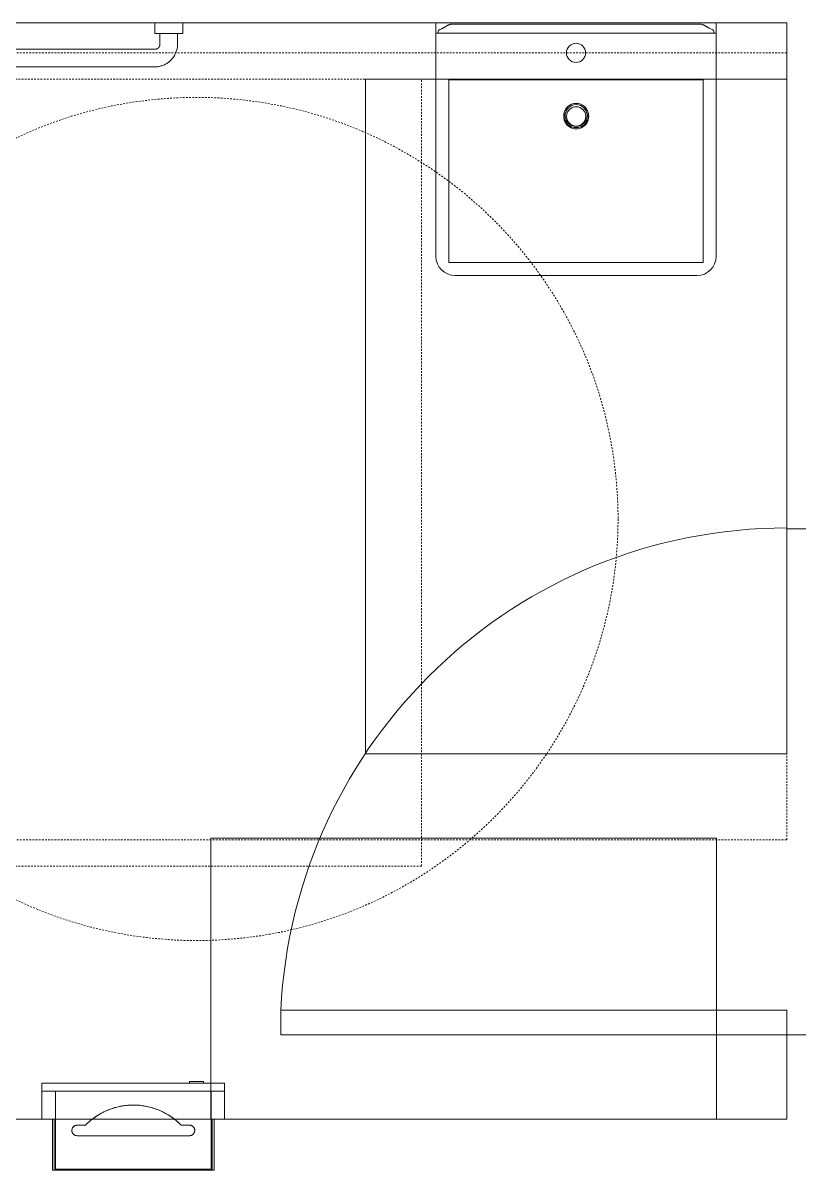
# Model space of a CAD drawing. Header units: inches. Extents: x -430 to 361, y -510 to 778.
# Drawn here: x -338.9 to -283.6, y -111.7 to -30 of the extents above; entities that cross this region are included whole.
import ezdxf

# ---------------------------------------------------------------- set-up
doc = ezdxf.new("R2010")
doc.units = ezdxf.units.IN
doc.header["$MEASUREMENT"] = 0
doc.linetypes.add('Hidden 1_8_', pattern=[0.1875, 0.125, -0.0625])
for name, color, linetype, lineweight in [('A-DETL', 8, 'Continuous', 9), ('A-DETL-HDLN', 8, 'Hidden 1_8_', 9), ('A-DOOR', 8, 'Continuous', 9), ('I-WALL', 8, 'Continuous', 9), ('P-SANR-FIXT', 8, 'Continuous', 9), ('Q-SPCQ', 8, 'Continuous', 9)]:
    doc.layers.add(name, color=color, linetype=linetype, lineweight=lineweight)

# ---------------------------------------------------------------- blocks, each defined once
blk = doc.blocks.new('Single-Flush - New 36_ x 84_-2679677-Test Fit - First Floor Plan')
at = {"layer": 'A-DOOR'}
for p, q in [((16.25, -2.437), (16.25, -38.462)), ((18, -2.437), (16.25, -2.437)), ((18, -2.437), (18, -38.462)), ((18, -38.462), (16.25, -38.462))]:
    blk.add_line(p, q, dxfattribs=at)
blk.add_arc((18, -2.437), 36.067, 180, 267.21884, dxfattribs=at)
blk = doc.blocks.new('Combo-Ppr-Twl-Waste_Bobrick_B-38032 _1_ - B-38032-2458797-Test Fit - First Floor Plan')
at = {"layer": 'Q-SPCQ'}
for p, q in [((-337.511, -105.482), (-324.511, -105.482)), ((-335.011, -105.482), (-337.511, -105.482)), ((-337.511, -105.482), (-337.511, -106.044)), ((-337.511, -106.044), (-337.511, -105.482)), ((-337.511, -106.044), (-324.511, -106.044)), ((-336.542, -106.044), (-337.511, -106.044)), ((-337.511, -106.044), (-337.511, -108.044)), ((-337.511, -108.044), (-337.511, -106.044)), ((-337.511, -106.044), (-336.542, -106.044)), ((-324.511, -106.044), (-337.511, -106.044)), ((-335.011, -106.044), (-336.542, -106.044)), ((-336.542, -106.044), (-335.011, -106.044)), ((-325.48, -106.044), (-336.542, -106.044)), ((-336.542, -106.044), (-336.542, -108.044)), ((-336.542, -108.044), (-336.542, -106.044)), ((-336.542, -106.044), (-335.011, -106.044)), ((-336.542, -106.044), (-336.542, -106.984)), ((-336.542, -108.044), (-336.542, -106.044)), ((-325.48, -106.044), (-336.542, -106.044)), ((-325.48, -106.044), (-336.542, -106.044)), ((-334.511, -105.482), (-335.011, -105.482)), ((-335.011, -105.482), (-334.511, -105.482)), ((-334.944, -106.044), (-335.011, -106.044)), ((-335.011, -106.044), (-334.994, -106.044)), ((-327.028, -105.482), (-334.994, -105.482)), ((-327.028, -106.044), (-334.994, -106.044)), ((-334.994, -106.044), (-327.028, -106.044)), ((-334.994, -106.044), (-327.028, -106.044)), ((-334.994, -106.044), (-334.511, -106.044)), ((-334.864, -106.044), (-334.944, -106.044)), ((-334.761, -106.044), (-334.864, -106.044)), ((-334.511, -106.044), (-334.761, -106.044)), ((-327.511, -105.482), (-334.511, -105.482)), ((-334.511, -105.482), (-327.511, -105.482)), ((-334.511, -106.044), (-327.511, -106.044)), ((-327.511, -106.044), (-334.511, -106.044)), ((-327.511, -105.482), (-327.011, -105.482)), ((-327.011, -105.482), (-327.511, -105.482)), ((-327.511, -106.044), (-327.382, -106.044)), ((-327.261, -106.044), (-327.511, -106.044)), ((-327.382, -106.044), (-327.261, -106.044)), ((-327.261, -106.044), (-327.157, -106.044)), ((-327.157, -106.044), (-327.261, -106.044)), ((-327.157, -106.044), (-327.078, -106.044)), ((-327.078, -106.044), (-327.157, -106.044)), ((-327.078, -106.044), (-327.011, -106.044)), ((-327.028, -106.044), (-327.078, -106.044)), ((-327.011, -106.044), (-327.028, -106.044)), ((-327.011, -105.357), (-327.011, -105.482)), ((-327.011, -105.357), (-327.011, -105.482)), ((-326.944, -105.357), (-327.011, -105.357)), ((-327.011, -105.357), (-326.011, -105.357)), ((-326.944, -105.357), (-327.011, -105.357)), ((-327.011, -105.357), (-326.944, -105.357)), ((-326.011, -105.482), (-327.011, -105.482)), ((-327.011, -105.482), (-326.944, -105.482)), ((-326.944, -105.482), (-327.011, -105.482)), ((-327.011, -105.482), (-326.944, -105.482)), ((-326.944, -105.482), (-327.011, -105.482)), ((-325.48, -106.044), (-327.011, -106.044)), ((-327.011, -106.044), (-325.48, -106.044)), ((-327.011, -106.044), (-325.48, -106.044)), ((-326.078, -105.357), (-326.944, -105.357)), ((-326.64, -105.357), (-326.944, -105.357)), ((-326.944, -105.357), (-326.078, -105.357)), ((-326.944, -105.482), (-326.864, -105.482)), ((-326.864, -105.482), (-326.944, -105.482)), ((-326.944, -105.482), (-326.511, -105.482)), ((-326.078, -105.482), (-326.944, -105.482)), ((-326.864, -105.482), (-326.64, -105.482)), ((-326.382, -105.482), (-326.864, -105.482)), ((-326.382, -105.357), (-326.64, -105.357)), ((-326.64, -105.482), (-326.382, -105.482)), ((-326.511, -105.482), (-326.261, -105.482)), ((-326.157, -105.357), (-326.382, -105.357)), ((-326.382, -105.482), (-326.157, -105.482)), ((-326.157, -105.482), (-326.382, -105.482)), ((-326.261, -105.482), (-326.078, -105.482)), ((-326.078, -105.357), (-326.157, -105.357)), ((-326.157, -105.482), (-326.078, -105.482)), ((-326.078, -105.482), (-326.157, -105.482)), ((-326.011, -105.357), (-326.078, -105.357)), ((-326.011, -105.357), (-326.078, -105.357)), ((-326.078, -105.357), (-326.011, -105.357)), ((-326.078, -105.482), (-326.011, -105.482)), ((-326.011, -105.482), (-326.078, -105.482)), ((-326.078, -105.482), (-326.011, -105.482)), ((-324.511, -105.482), (-326.078, -105.482)), ((-326.011, -105.482), (-326.011, -105.357)), ((-326.011, -105.482), (-326.011, -105.357)), ((-324.511, -106.044), (-325.48, -106.044)), ((-325.48, -108.044), (-325.48, -106.044)), ((-325.48, -108.044), (-325.48, -106.044)), ((-325.48, -106.044), (-324.511, -106.044)), ((-325.48, -106.044), (-325.48, -108.044)), ((-325.48, -106.984), (-325.48, -106.044)), ((-324.511, -106.044), (-324.511, -105.482)), ((-324.511, -106.044), (-324.511, -105.482)), ((-324.511, -108.044), (-324.511, -106.044)), ((-324.511, -108.044), (-324.511, -106.044)), ((-336.542, -107.021), (-336.542, -108.044)), ((-325.48, -108.044), (-325.48, -107.021)), ((-337.511, -108.044), (-336.654, -108.044)), ((-324.511, -108.044), (-337.511, -108.044)), ((-336.636, -108.044), (-336.542, -108.044)), ((-336.542, -108.044), (-336.636, -108.044)), ((-336.636, -108.044), (-325.386, -108.044)), ((-336.636, -111.669), (-336.636, -108.044)), ((-336.636, -111.669), (-336.636, -108.044)), ((-336.542, -108.044), (-325.48, -108.044)), ((-336.542, -108.044), (-325.48, -108.044)), ((-325.48, -108.044), (-336.542, -108.044)), ((-336.542, -108.044), (-325.48, -108.044)), ((-325.48, -108.044), (-336.542, -108.044)), ((-325.48, -108.044), (-336.542, -108.044)), ((-336.542, -108.044), (-336.542, -111.607)), ((-336.542, -111.607), (-336.542, -108.044)), ((-336.542, -108.044), (-336.542, -109.767)), ((-336.542, -111.607), (-336.542, -108.044)), ((-334.413, -108.475), (-335.011, -108.475)), ((-335.011, -108.475), (-334.413, -108.475)), ((-327.011, -108.475), (-327.609, -108.475)), ((-327.609, -108.475), (-327.011, -108.475)), ((-325.48, -108.044), (-325.386, -108.044)), ((-325.386, -108.044), (-325.48, -108.044)), ((-325.48, -111.607), (-325.48, -108.044)), ((-325.48, -109.767), (-325.48, -108.044)), ((-325.48, -108.044), (-325.48, -111.607)), ((-325.48, -111.607), (-325.48, -108.044)), ((-325.386, -108.044), (-325.261, -108.044)), ((-325.386, -108.044), (-325.386, -111.669)), ((-325.386, -111.669), (-325.386, -108.044)), ((-335.011, -109.225), (-327.011, -109.225)), ((-327.011, -109.225), (-335.011, -109.225)), ((-336.542, -109.796), (-336.542, -111.607)), ((-325.48, -111.607), (-325.48, -109.796)), ((-325.386, -111.669), (-336.636, -111.669)), ((-336.542, -111.607), (-325.48, -111.607)), ((-325.48, -111.607), (-336.542, -111.607)), ((-336.542, -111.607), (-325.48, -111.607)), ((-325.48, -111.607), (-336.542, -111.607))]:
    blk.add_line(p, q, dxfattribs=at)
for centre, radius, start, end in [((-331.011, -111.802), 4.758, 44.3624, 135.6376), ((-335.011, -108.85), 0.375, 90, 135), ((-327.011, -108.85), 0.375, 285, 90), ((-335.011, -108.85), 0.375, 150, 210), ((-335.011, -108.85), 0.375, 135, 150), ((-335.011, -108.85), 0.375, 210, 225), ((-335.011, -108.85), 0.375, 225, 240), ((-335.011, -108.85), 0.375, 240, 255), ((-335.011, -108.85), 0.375, 255, 270), ((-327.011, -108.85), 0.375, 270, 285)]:
    blk.add_arc(centre, radius, start, end, dxfattribs=at)
for points, knots in [([(-330.577, -107.063), (-330.666, -107.055), (-330.846, -107.044), (-331.12, -107.043), (-331.391, -107.056), (-331.748, -107.095), (-332.104, -107.166), (-332.444, -107.261), (-332.694, -107.349), (-332.938, -107.449), (-333.252, -107.597), (-333.777, -107.905), (-334.172, -108.227), (-334.413, -108.475)], [0.4444444, 0.4444444, 0.4444444, 0.4444444, 0.4791667, 0.5138889, 0.5486111, 0.5833333, 0.6527778, 0.6875, 0.7222222, 0.7569444, 0.7916667, 0.8611111, 1, 1, 1, 1]), ([(-327.609, -108.475), (-327.802, -108.277), (-328.112, -108.012), (-328.573, -107.708), (-328.939, -107.511), (-329.326, -107.345), (-329.729, -107.213), (-330.077, -107.133), (-330.362, -107.086), (-330.505, -107.07), (-330.577, -107.063)], [0, 0, 0, 0, 0.1111111, 0.1666667, 0.2222222, 0.2777778, 0.3333333, 0.3888889, 0.4166667, 0.4444444, 0.4444444, 0.4444444, 0.4444444]), ([(-335.011, -108.475), (-335.035, -108.475), (-335.069, -108.479), (-335.113, -108.489), (-335.155, -108.502), (-335.195, -108.522), (-335.232, -108.547), (-335.266, -108.573), (-335.303, -108.613), (-335.352, -108.683), (-335.373, -108.744), (-335.38, -108.785)], [0, 0, 0, 0, 0.0555556, 0.0833333, 0.1111111, 0.1666667, 0.1944444, 0.2222222, 0.2777778, 0.3333333, 0.4444444, 0.4444444, 0.4444444, 0.4444444]), ([(-326.878, -108.499), (-326.893, -108.493), (-326.936, -108.481), (-326.981, -108.475), (-327.011, -108.475)], [0.8888889, 0.8888889, 0.8888889, 0.8888889, 0.9305556, 1, 1, 1, 1]), ([(-326.765, -108.567), (-326.769, -108.564), (-326.783, -108.552), (-326.81, -108.532), (-326.845, -108.513), (-326.867, -108.503), (-326.877, -108.498)], [0.7777778, 0.7777778, 0.7777778, 0.7777778, 0.7916667, 0.8263889, 0.8611111, 0.8888889, 0.8888889, 0.8888889, 0.8888889]), ([(-335.38, -108.785), (-335.389, -108.836), (-335.387, -108.916), (-335.357, -108.997), (-335.342, -109.025), (-335.34, -109.03)], [0.4444444, 0.4444444, 0.4444444, 0.4444444, 0.5833333, 0.6527778, 0.6666667, 0.6666667, 0.6666667, 0.6666667]), ([(-335.34, -109.03), (-335.329, -109.049), (-335.31, -109.078), (-335.277, -109.115), (-335.247, -109.142), (-335.212, -109.167), (-335.178, -109.187), (-335.154, -109.195), (-335.143, -109.198)], [0.6666667, 0.6666667, 0.6666667, 0.6666667, 0.7222222, 0.7569444, 0.7916667, 0.8263889, 0.8611111, 0.8888889, 0.8888889, 0.8888889, 0.8888889]), ([(-327.011, -109.225), (-326.987, -109.224), (-326.953, -109.221), (-326.909, -109.211), (-326.888, -109.204), (-326.878, -109.2)], [0, 0, 0, 0, 0.0555556, 0.0833333, 0.1111111, 0.1111111, 0.1111111, 0.1111111]), ([(-326.878, -109.2), (-326.857, -109.192), (-326.826, -109.177), (-326.789, -109.152), (-326.772, -109.139), (-326.763, -109.132)], [0.1111111, 0.1111111, 0.1111111, 0.1111111, 0.1666667, 0.1944444, 0.2222222, 0.2222222, 0.2222222, 0.2222222]), ([(-326.684, -108.666), (-326.694, -108.648), (-326.714, -108.619), (-326.743, -108.587), (-326.759, -108.572), (-326.765, -108.567)], [0.6666667, 0.6666667, 0.6666667, 0.6666667, 0.7222222, 0.7569444, 0.7777778, 0.7777778, 0.7777778, 0.7777778]), ([(-326.642, -108.785), (-326.643, -108.775), (-326.651, -108.739), (-326.666, -108.699), (-326.681, -108.671), (-326.684, -108.666)], [0.5555556, 0.5555556, 0.5555556, 0.5555556, 0.5833333, 0.6527778, 0.6666667, 0.6666667, 0.6666667, 0.6666667])]:
    blk.add_open_spline(points, degree=3, knots=knots, dxfattribs=at)
for points in [[(-335.144, -109.2), (-335.103, -109.216), (-335.059, -109.224), (-335.011, -109.225)], [(-326.763, -109.132), (-326.747, -109.117), (-326.717, -109.085), (-326.692, -109.049), (-326.682, -109.03)], [(-326.682, -109.03), (-326.672, -109.011), (-326.655, -108.972), (-326.644, -108.931), (-326.641, -108.91)], [(-326.641, -108.91), (-326.634, -108.868), (-326.634, -108.826), (-326.642, -108.785)]]:
    blk.add_open_spline(points, degree=3, dxfattribs=at)
blk = doc.blocks.new('ADA - toilet_3-piece_grab_bars - 17_ Seat Height-2679462-Test Fit - First Floor Plan')
at = {"layer": 'Q-SPCQ'}
for p, q in [((33.941, 57.437), (33.191, 57.437)), ((33.191, 55.437), (33.191, 57.437)), ((33.191, 57.437), (33.191, 57.063)), ((33.191, 57.062), (32.441, 57.062)), ((33.191, 57.062), (33.191, 56.868)), ((33.191, 57.007), (33.191, 56.871)), ((33.191, 56.868), (33.191, 57.001)), ((33.191, 56.837), (33.191, 56.705)), ((33.191, 56.709), (33.191, 56.827)), ((33.191, 56.827), (33.191, 56.048)), ((33.191, 56.209), (33.191, 56.666)), ((33.191, 56.66), (33.191, 56.215)), ((32.441, 55.812), (33.191, 55.812)), ((33.191, 56.17), (33.191, 56.038)), ((33.191, 56.048), (33.191, 56.166)), ((33.191, 55.874), (33.191, 56.007)), ((33.191, 56.007), (33.191, 55.813)), ((33.191, 56.004), (33.191, 55.868)), ((33.191, 55.812), (33.191, 55.437)), ((30.816, 55.437), (30.816, 15.437)), ((32.066, 42.052), (32.066, 55.437)), ((33.191, 55.437), (33.941, 55.437)), ((32.066, 41.798), (32.066, 41.852)), ((32.066, 41.692), (32.066, 41.764)), ((33.191, 42.062), (32.441, 42.062)), ((33.191, 42.062), (32.441, 42.062)), ((33.941, 42.437), (33.191, 42.437)), ((33.941, 42.437), (33.191, 42.437)), ((33.191, 42.061), (33.191, 42.437)), ((33.191, 42.437), (33.191, 42.417)), ((33.191, 40.437), (33.191, 42.437)), ((33.191, 42.437), (33.191, 42.061)), ((33.191, 42.412), (33.191, 42.338)), ((33.191, 42.338), (33.191, 42.061)), ((33.191, 41.871), (33.191, 42.049)), ((33.191, 42.049), (33.191, 41.871)), ((33.191, 42.049), (33.191, 41.871)), ((33.191, 41.869), (33.191, 42.047)), ((33.191, 42.047), (33.191, 41.926)), ((33.191, 42.047), (33.191, 42.047)), ((33.191, 41.926), (33.191, 42.047)), ((33.191, 42.047), (33.191, 41.437)), ((33.191, 41.926), (33.191, 41.869)), ((33.191, 41.869), (33.191, 41.926)), ((33.191, 41.437), (33.191, 41.827)), ((33.191, 41.827), (33.191, 41.437)), ((33.191, 41.709), (33.191, 41.827)), ((33.191, 41.215), (33.191, 41.827)), ((33.191, 41.827), (33.191, 41.048)), ((33.191, 41.827), (33.191, 41.048)), ((33.191, 41.437), (33.191, 41.709)), ((33.941, 41.004), (33.941, 42.437)), ((33.941, 42.437), (33.941, 40.437)), ((32.066, 41.543), (32.066, 41.592)), ((32.066, 41.362), (32.066, 41.512)), ((32.066, 41.283), (32.066, 41.331)), ((32.066, 41.111), (32.066, 41.183)), ((32.066, 15.437), (32.066, 40.822)), ((33.191, 41.048), (33.191, 41.437)), ((33.191, 41.437), (33.191, 41.048)), ((33.191, 41.048), (33.191, 41.437)), ((33.191, 41.437), (33.191, 41.006)), ((33.191, 41.048), (33.191, 41.215)), ((33.191, 40.828), (33.191, 40.985)), ((33.191, 40.985), (33.191, 40.828)), ((33.191, 40.949), (33.191, 40.985)), ((33.191, 40.985), (33.191, 40.828)), ((33.191, 40.828), (33.191, 40.949)), ((33.191, 40.826), (33.191, 40.939)), ((33.191, 40.939), (33.191, 40.826)), ((33.191, 40.939), (33.191, 40.826)), ((33.191, 40.828), (33.191, 40.812)), ((33.191, 40.812), (33.191, 40.828)), ((33.191, 40.437), (33.191, 40.814)), ((33.191, 40.814), (33.191, 40.463)), ((33.191, 40.814), (33.191, 40.437)), ((33.941, 40.437), (33.941, 40.98)), ((32.441, 40.812), (33.191, 40.812)), ((32.441, 40.812), (33.191, 40.812)), ((33.191, 40.458), (33.191, 40.437)), ((33.191, 40.437), (33.941, 40.437)), ((33.191, 40.437), (33.941, 40.437)), ((33.191, 15.062), (32.441, 15.062)), ((33.941, 15.437), (33.191, 15.437)), ((33.191, 13.437), (33.191, 15.437)), ((33.191, 15.437), (33.191, 15.063)), ((33.191, 15.062), (33.191, 14.868)), ((33.191, 15.007), (33.191, 14.871)), ((33.191, 14.868), (33.191, 15.001)), ((33.191, 14.837), (33.191, 14.705)), ((33.191, 14.827), (33.191, 14.221)), ((33.191, 14.709), (33.191, 14.827)), ((33.191, 14.221), (33.191, 14.666)), ((33.191, 14.66), (33.191, 14.215)), ((33.191, 14.209), (33.191, 14.048)), ((33.191, 14.17), (33.191, 14.038)), ((33.191, 14.048), (33.191, 14.166)), ((33.191, 14.007), (33.191, 13.813)), ((33.191, 13.874), (33.191, 14.007)), ((33.191, 14.004), (33.191, 13.868)), ((32.441, 13.812), (33.191, 13.812)), ((33.191, 13.812), (33.191, 13.437)), ((33.191, 13.437), (33.941, 13.437)), ((26.941, 5.562), (-7.059, 5.562)), ((-7.059, 4.312), (26.941, 4.312)), ((-8.684, 3.937), (-8.684, 3.187)), ((-7.434, 3.187), (-7.434, 3.937)), ((27.316, 3.937), (27.316, 3.187)), ((28.566, 3.187), (28.566, 3.937)), ((-9.059, 3.187), (-9.059, 2.438)), ((-9.059, 3.187), (-7.059, 3.187)), ((-9.039, 3.187), (-9.059, 3.187)), ((-8.684, 3.187), (-8.991, 3.187)), ((-8.489, 3.187), (-8.684, 3.187)), ((-8.493, 3.187), (-8.628, 3.187)), ((-8.622, 3.187), (-8.489, 3.187)), ((-8.327, 3.187), (-8.459, 3.187)), ((-7.669, 3.187), (-8.449, 3.187)), ((-8.449, 3.187), (-8.33, 3.187)), ((-8.287, 3.187), (-7.831, 3.187)), ((-7.836, 3.187), (-8.281, 3.187)), ((-7.659, 3.187), (-7.791, 3.187)), ((-7.788, 3.187), (-7.669, 3.187)), ((-7.434, 3.187), (-7.629, 3.187)), ((-7.629, 3.187), (-7.496, 3.187)), ((-7.49, 3.187), (-7.625, 3.187)), ((-7.059, 3.187), (-7.434, 3.187)), ((-7.059, 2.438), (-7.059, 3.187)), ((26.941, 3.187), (26.941, 2.438)), ((26.941, 3.187), (28.941, 3.187)), ((27.316, 3.187), (26.941, 3.187)), ((27.511, 3.187), (27.316, 3.187)), ((27.355, 3.187), (27.511, 3.187)), ((27.507, 3.187), (27.372, 3.187)), ((27.673, 3.187), (27.541, 3.187)), ((27.551, 3.187), (27.67, 3.187)), ((28.331, 3.187), (27.551, 3.187)), ((27.713, 3.187), (28.169, 3.187)), ((28.164, 3.187), (27.719, 3.187)), ((28.341, 3.187), (28.209, 3.187)), ((28.212, 3.187), (28.331, 3.187)), ((28.371, 3.187), (28.504, 3.187)), ((28.566, 3.187), (28.371, 3.187)), ((28.51, 3.187), (28.375, 3.187)), ((28.941, 3.187), (28.566, 3.187)), ((28.941, 2.438), (28.941, 3.187))]:
    blk.add_line(p, q, dxfattribs=at)
at = {"layer": 'Q-SPCQ', "flags": 128}
for points in [[(32.441, 57.062), (32.376, 57.061), (32.311, 57.057), (32.247, 57.051), (32.182, 57.042), (32.118, 57.03), (32.055, 57.016), (31.992, 56.999), (31.93, 56.98), (31.869, 56.958), (31.808, 56.934), (31.749, 56.908), (31.691, 56.879), (31.634, 56.848), (31.578, 56.814), (31.524, 56.779), (31.471, 56.741), (31.419, 56.701), (31.37, 56.659), (31.322, 56.615), (31.275, 56.57), (31.231, 56.522), (31.189, 56.473), (31.148, 56.422), (31.11, 56.369), (31.074, 56.315), (31.04, 56.26), (31.008, 56.203), (30.978, 56.145), (30.951, 56.086), (30.927, 56.026), (30.904, 55.965), (30.884, 55.903), (30.867, 55.841), (30.852, 55.778), (30.84, 55.714), (30.83, 55.649), (30.823, 55.585), (30.818, 55.52), (30.816, 55.455), (30.816, 55.437)], [(32.066, 55.437), (32.066, 55.452), (32.067, 55.467), (32.069, 55.482), (32.071, 55.497), (32.074, 55.512), (32.077, 55.527), (32.081, 55.541), (32.085, 55.555), (32.09, 55.57), (32.096, 55.584), (32.102, 55.597), (32.108, 55.611), (32.116, 55.624), (32.123, 55.637), (32.132, 55.649), (32.14, 55.661), (32.149, 55.673), (32.159, 55.685), (32.169, 55.696), (32.18, 55.707), (32.191, 55.717), (32.202, 55.727), (32.214, 55.736), (32.226, 55.745), (32.238, 55.753), (32.251, 55.761), (32.264, 55.768), (32.278, 55.775), (32.291, 55.781), (32.305, 55.787), (32.319, 55.792), (32.334, 55.797), (32.348, 55.801), (32.363, 55.804), (32.377, 55.807), (32.392, 55.809), (32.407, 55.811), (32.422, 55.812), (32.437, 55.812), (32.441, 55.812)], [(30.829, 41.562), (30.834, 41.586), (30.84, 41.61), (30.848, 41.634), (30.856, 41.658), (30.865, 41.681), (30.876, 41.704), (30.887, 41.726), (30.899, 41.748), (30.912, 41.769), (30.925, 41.79), (30.94, 41.811), (30.955, 41.83), (30.971, 41.85), (30.988, 41.868), (31.006, 41.886), (31.024, 41.903), (31.043, 41.919), (31.062, 41.935), (31.083, 41.949), (31.103, 41.963), (31.125, 41.977), (31.146, 41.989), (31.169, 42), (31.191, 42.011), (31.215, 42.02), (31.238, 42.029), (31.262, 42.036), (31.286, 42.043), (31.31, 42.049), (31.335, 42.053), (31.36, 42.057), (31.384, 42.06), (31.409, 42.062), (31.434, 42.062), (31.441, 42.062)], [(31.441, 42.062), (31.442, 42.062), (31.444, 42.062), (31.448, 42.062), (31.454, 42.062), (31.461, 42.062)], [(32.441, 42.062), (32.401, 42.062), (32.361, 42.062), (32.321, 42.062), (32.282, 42.062), (32.242, 42.062), (32.203, 42.062), (32.165, 42.062), (32.127, 42.062), (32.089, 42.062), (32.052, 42.062), (32.015, 42.062), (31.979, 42.062), (31.944, 42.062), (31.91, 42.062), (31.876, 42.062), (31.844, 42.062), (31.812, 42.062), (31.782, 42.062), (31.752, 42.062), (31.724, 42.062), (31.696, 42.062), (31.67, 42.062), (31.645, 42.062), (31.622, 42.062), (31.6, 42.062), (31.579, 42.062), (31.559, 42.062), (31.541, 42.062), (31.524, 42.062), (31.509, 42.062), (31.495, 42.062), (31.483, 42.062), (31.472, 42.062), (31.463, 42.062), (31.456, 42.062), (31.45, 42.062), (31.445, 42.062), (31.442, 42.062), (31.441, 42.062)], [(31.461, 42.062), (31.47, 42.062), (31.48, 42.062), (31.492, 42.062), (31.505, 42.062), (31.52, 42.062), (31.536, 42.062), (31.554, 42.062), (31.573, 42.062), (31.594, 42.062), (31.616, 42.062), (31.639, 42.062), (31.663, 42.062), (31.689, 42.062)], [(31.689, 42.062), (31.716, 42.062), (31.744, 42.062), (31.774, 42.062), (31.804, 42.062), (31.835, 42.062), (31.868, 42.062), (31.901, 42.062), (31.935, 42.062), (31.97, 42.062), (32.005, 42.062), (32.042, 42.062), (32.079, 42.062), (32.116, 42.062), (32.154, 42.062), (32.193, 42.062), (32.232, 42.062), (32.271, 42.062), (32.311, 42.062), (32.35, 42.062), (32.39, 42.062), (32.43, 42.062), (32.441, 42.062)], [(30.816, 41.437), (30.817, 41.462), (30.818, 41.487), (30.821, 41.512), (30.824, 41.537), (30.829, 41.562)], [(30.825, 41.331), (30.821, 41.356), (30.819, 41.381), (30.817, 41.406), (30.816, 41.431), (30.816, 41.437)], [(31.441, 40.812), (31.416, 40.813), (31.391, 40.814), (31.366, 40.817), (31.341, 40.82), (31.317, 40.825), (31.293, 40.83), (31.268, 40.837), (31.244, 40.844), (31.221, 40.853), (31.198, 40.862), (31.175, 40.872), (31.152, 40.883), (31.131, 40.895), (31.109, 40.908), (31.088, 40.922), (31.068, 40.936), (31.048, 40.952), (31.029, 40.968), (31.01, 40.984), (30.993, 41.002), (30.976, 41.02), (30.959, 41.039), (30.944, 41.059), (30.929, 41.079), (30.915, 41.1), (30.902, 41.121), (30.89, 41.143), (30.879, 41.165), (30.868, 41.188), (30.859, 41.211), (30.85, 41.235), (30.842, 41.258), (30.836, 41.282), (30.83, 41.307), (30.825, 41.331)], [(31.463, 40.812), (31.456, 40.812), (31.45, 40.812), (31.445, 40.812), (31.442, 40.812), (31.441, 40.812)], [(31.441, 40.812), (31.442, 40.812), (31.444, 40.812), (31.448, 40.812), (31.454, 40.812), (31.461, 40.812), (31.47, 40.812), (31.48, 40.812), (31.492, 40.812), (31.505, 40.812), (31.52, 40.812), (31.536, 40.812), (31.554, 40.812), (31.573, 40.812), (31.594, 40.812), (31.616, 40.812), (31.639, 40.812), (31.663, 40.812), (31.689, 40.812), (31.716, 40.812), (31.744, 40.812), (31.774, 40.812), (31.804, 40.812), (31.835, 40.812), (31.868, 40.812), (31.901, 40.812), (31.935, 40.812), (31.97, 40.812), (32.005, 40.812), (32.042, 40.812), (32.079, 40.812), (32.116, 40.812), (32.154, 40.812), (32.193, 40.812), (32.232, 40.812), (32.271, 40.812), (32.311, 40.812), (32.35, 40.812), (32.39, 40.812), (32.43, 40.812), (32.441, 40.812)], [(31.67, 40.812), (31.645, 40.812), (31.622, 40.812), (31.6, 40.812), (31.579, 40.812), (31.559, 40.812), (31.541, 40.812), (31.524, 40.812), (31.509, 40.812), (31.495, 40.812), (31.483, 40.812), (31.472, 40.812), (31.463, 40.812)], [(32.441, 40.812), (32.401, 40.812), (32.361, 40.812), (32.321, 40.812), (32.282, 40.812), (32.242, 40.812), (32.203, 40.812), (32.165, 40.812), (32.127, 40.812), (32.089, 40.812), (32.052, 40.812), (32.015, 40.812), (31.979, 40.812), (31.944, 40.812), (31.91, 40.812), (31.876, 40.812), (31.844, 40.812), (31.812, 40.812), (31.782, 40.812), (31.752, 40.812), (31.724, 40.812), (31.696, 40.812), (31.67, 40.812)], [(30.816, 15.437), (30.817, 15.373), (30.821, 15.308), (30.828, 15.243), (30.837, 15.179), (30.848, 15.115), (30.863, 15.051), (30.879, 14.988), (30.899, 14.926), (30.92, 14.865), (30.944, 14.805), (30.971, 14.745), (31, 14.687), (31.031, 14.63), (31.064, 14.574), (31.1, 14.52), (31.138, 14.467), (31.178, 14.416), (31.219, 14.366), (31.263, 14.318), (31.309, 14.272), (31.356, 14.227), (31.406, 14.185), (31.457, 14.145), (31.509, 14.106), (31.563, 14.07), (31.618, 14.036), (31.675, 14.004), (31.733, 13.975), (31.792, 13.948), (31.852, 13.923), (31.913, 13.901), (31.975, 13.881), (32.038, 13.863), (32.101, 13.848), (32.165, 13.836), (32.229, 13.826), (32.294, 13.819), (32.359, 13.815), (32.424, 13.813), (32.441, 13.812)], [(32.441, 15.062), (32.426, 15.063), (32.411, 15.064), (32.396, 15.065), (32.381, 15.067), (32.367, 15.07), (32.352, 15.073), (32.337, 15.077), (32.323, 15.082), (32.309, 15.087), (32.295, 15.092), (32.281, 15.098), (32.268, 15.105), (32.255, 15.112), (32.242, 15.12), (32.229, 15.128), (32.217, 15.137), (32.205, 15.146), (32.194, 15.156), (32.183, 15.166), (32.172, 15.176), (32.162, 15.187), (32.152, 15.199), (32.143, 15.21), (32.134, 15.222), (32.126, 15.235), (32.118, 15.248), (32.11, 15.261), (32.104, 15.274), (32.097, 15.288), (32.092, 15.302), (32.086, 15.316), (32.082, 15.33), (32.078, 15.344), (32.074, 15.359), (32.072, 15.374), (32.069, 15.389), (32.068, 15.403), (32.067, 15.418), (32.066, 15.433), (32.066, 15.437)], [(-7.059, 5.562), (-7.124, 5.561), (-7.189, 5.557), (-7.253, 5.551), (-7.318, 5.542), (-7.382, 5.53), (-7.445, 5.516), (-7.508, 5.499), (-7.57, 5.48), (-7.631, 5.458), (-7.692, 5.434), (-7.751, 5.408), (-7.809, 5.379), (-7.866, 5.348), (-7.922, 5.314), (-7.976, 5.279), (-8.029, 5.241), (-8.081, 5.201), (-8.13, 5.159), (-8.178, 5.115), (-8.225, 5.07), (-8.269, 5.022), (-8.311, 4.973), (-8.352, 4.922), (-8.39, 4.869), (-8.426, 4.815), (-8.46, 4.76), (-8.492, 4.703), (-8.522, 4.645), (-8.549, 4.586), (-8.573, 4.526), (-8.596, 4.465), (-8.616, 4.403), (-8.633, 4.341), (-8.648, 4.278), (-8.66, 4.214), (-8.67, 4.149), (-8.677, 4.085), (-8.682, 4.02), (-8.684, 3.955), (-8.684, 3.937)], [(28.566, 3.937), (28.565, 4.002), (28.561, 4.067), (28.554, 4.132), (28.545, 4.196), (28.534, 4.26), (28.519, 4.324), (28.503, 4.387), (28.484, 4.449), (28.462, 4.51), (28.438, 4.57), (28.411, 4.63), (28.382, 4.688), (28.351, 4.745), (28.318, 4.801), (28.282, 4.855), (28.244, 4.908), (28.205, 4.959), (28.163, 5.009), (28.119, 5.057), (28.073, 5.103), (28.026, 5.148), (27.976, 5.19), (27.926, 5.23), (27.873, 5.269), (27.819, 5.305), (27.764, 5.339), (27.707, 5.371), (27.649, 5.4), (27.59, 5.427), (27.53, 5.452), (27.469, 5.474), (27.407, 5.494), (27.344, 5.512), (27.281, 5.527), (27.217, 5.539), (27.153, 5.549), (27.088, 5.556), (27.024, 5.56), (26.959, 5.562), (26.941, 5.562)], [(-7.434, 3.937), (-7.434, 3.952), (-7.433, 3.967), (-7.431, 3.982), (-7.429, 3.997), (-7.426, 4.012), (-7.423, 4.027), (-7.419, 4.041), (-7.415, 4.055), (-7.41, 4.07), (-7.404, 4.084), (-7.398, 4.097), (-7.392, 4.111), (-7.384, 4.124), (-7.377, 4.137), (-7.368, 4.149), (-7.36, 4.161), (-7.351, 4.173), (-7.341, 4.185), (-7.331, 4.196), (-7.32, 4.207), (-7.309, 4.217), (-7.298, 4.227), (-7.286, 4.236), (-7.274, 4.245), (-7.262, 4.253), (-7.249, 4.261), (-7.236, 4.268), (-7.222, 4.275), (-7.209, 4.281), (-7.195, 4.287), (-7.181, 4.292), (-7.166, 4.297), (-7.152, 4.301), (-7.137, 4.304), (-7.123, 4.307), (-7.108, 4.309), (-7.093, 4.311), (-7.078, 4.312), (-7.063, 4.312), (-7.059, 4.312)], [(26.941, 4.312), (26.956, 4.312), (26.971, 4.311), (26.986, 4.31), (27.001, 4.308), (27.016, 4.305), (27.03, 4.302), (27.045, 4.298), (27.059, 4.293), (27.073, 4.288), (27.087, 4.283), (27.101, 4.277), (27.114, 4.27), (27.127, 4.263), (27.14, 4.255), (27.153, 4.247), (27.165, 4.238), (27.177, 4.229), (27.188, 4.219), (27.199, 4.209), (27.21, 4.199), (27.22, 4.188), (27.23, 4.176), (27.239, 4.165), (27.248, 4.153), (27.257, 4.14), (27.264, 4.127), (27.272, 4.114), (27.279, 4.101), (27.285, 4.087), (27.291, 4.073), (27.296, 4.059), (27.3, 4.045), (27.304, 4.031), (27.308, 4.016), (27.311, 4.001), (27.313, 3.986), (27.315, 3.972), (27.316, 3.957), (27.316, 3.942), (27.316, 3.937)]]:
    blk.add_lwpolyline(points, dxfattribs=at)
blk = doc.blocks.new('Sink-Wall_Mount-KOHLER-Soho-K-2084 - Not a Type - See Type Catalog-2603294-Test Fit - First Floor Plan')
at = {"layer": 'P-SANR-FIXT'}
for p, q in [((-309.471, -46.647), (-309.471, -30.044)), ((-290.575, -30.138), (-308.421, -30.138)), ((-289.525, -30.044), (-289.525, -46.649)), ((-289.528, -30.767), (-309.468, -30.767)), ((-309.311, -30.733), (-309.311, -30.767)), ((-289.686, -30.767), (-289.686, -30.733)), ((-290.441, -34.086), (-308.556, -34.086)), ((-308.556, -47.101), (-308.556, -34.086)), ((-290.441, -34.086), (-290.441, -47.101)), ((-308.556, -47.101), (-290.441, -47.101)), ((-290.892, -48.016), (-308.102, -48.016))]:
    blk.add_line(p, q, dxfattribs=at)
for centre, radius, start, end in [((-299.498, -32.172), 0.682, 0, 180), ((-299.498, -32.172), 0.682, 180, 0), ((-299.487, -36.631), 0.864, 90, 270), ((-299.487, -36.631), 0.783, 90, 270), ((-299.487, -36.631), 0.864, 270, 90), ((-299.487, -36.631), 0.783, 270, 90), ((-299.487, -36.694), 0.686, 90, 270), ((-299.487, -36.694), 0.686, 270, 90), ((-308.102, -46.647), 1.369, 180, 270), ((-290.892, -46.649), 1.367, 270, 0)]:
    blk.add_arc(centre, radius, start, end, dxfattribs=at)
for centre, major_axis, ratio, start_param, end_param in [((-309.146, -30.747), (-0.037, 0.233), 0.694458, 0.060964, 1.400719), ((-289.828, -30.749), (0, 0.235), 0.608291, 4.781367, 6.11207), ((-299.482, -36.619), (-0.87, 0.062), 0.981536, 4.800125, 5.782471), ((-299.492, -36.615), (0.872, 0.016), 0.977182, 0.564263, 1.546887)]:
    blk.add_ellipse(centre, major_axis=major_axis, ratio=ratio, start_param=start_param, end_param=end_param, dxfattribs=at)
for points, knots in [([(-308.421, -30.138), (-308.452, -30.145), (-308.498, -30.158), (-308.549, -30.177), (-308.578, -30.189), (-308.599, -30.198), (-308.62, -30.208), (-308.648, -30.223), (-308.681, -30.243), (-308.714, -30.263), (-308.74, -30.28), (-308.76, -30.291), (-308.779, -30.303), (-308.805, -30.318), (-308.837, -30.337), (-308.875, -30.36), (-308.913, -30.381), (-308.95, -30.402), (-308.987, -30.423), (-309.023, -30.442), (-309.07, -30.465), (-309.128, -30.491), (-309.171, -30.508), (-309.192, -30.516)], [0, 0, 0, 0, 0.1, 0.15, 0.175, 0.2, 0.225, 0.25, 0.3, 0.35, 0.375, 0.4, 0.425, 0.45, 0.5, 0.55, 0.6, 0.65, 0.7, 0.75, 0.8, 0.9, 1, 1, 1, 1]), ([(-289.803, -30.517), (-289.845, -30.501), (-289.913, -30.473), (-289.997, -30.43), (-290.046, -30.403), (-290.077, -30.385), (-290.102, -30.371), (-290.127, -30.356), (-290.159, -30.337), (-290.191, -30.318), (-290.217, -30.303), (-290.237, -30.291), (-290.256, -30.28), (-290.282, -30.264), (-290.315, -30.243), (-290.349, -30.223), (-290.376, -30.208), (-290.397, -30.198), (-290.418, -30.189), (-290.447, -30.177), (-290.499, -30.158), (-290.544, -30.145), (-290.575, -30.138)], [0, 0, 0, 0, 0.2, 0.3, 0.35, 0.4, 0.425, 0.45, 0.5, 0.55, 0.575, 0.6, 0.625, 0.65, 0.7, 0.75, 0.775, 0.8, 0.825, 0.85, 0.9, 1, 1, 1, 1]), ([(-300.216, -36.155), (-300.305, -36.29), (-300.387, -36.525), (-300.372, -36.852), (-300.297, -37.087), (-300.16, -37.293), (-299.907, -37.508), (-299.661, -37.579), (-299.498, -37.58)], [-1, -1, -1, -1, -0.75, -0.625, -0.5, -0.375, -0.25, 0, 0, 0, 0]), ([(-299.487, -37.58), (-299.321, -37.581), (-299.071, -37.512), (-298.814, -37.297), (-298.675, -37.088), (-298.599, -36.849), (-298.59, -36.601), (-298.643, -36.36), (-298.718, -36.213), (-298.764, -36.146)], [-1, -1, -1, -1, -0.75, -0.625, -0.5, -0.375, -0.25, -0.125, 0, 0, 0, 0])]:
    blk.add_open_spline(points, degree=3, knots=knots, dxfattribs=at)

msp = doc.modelspace()

# ---------------------------------------------------------------- linework, layer by layer
at = {"layer": 'A-DETL'}
for p, q in [((-314.487, -82.044), (-314.487, -34.044)), ((-284.487, -34.044), (-314.487, -34.044)), ((-284.487, -34.044), (-284.487, -82.044)), ((-284.487, -82.044), (-314.487, -82.044)), ((-325.497, -88.044), (-325.497, -108.044)), ((-325.497, -88.044), (-289.497, -88.044)), ((-289.497, -108.044), (-289.497, -88.044)), ((-325.497, -108.044), (-289.497, -108.044))]:
    msp.add_line(p, q, dxfattribs=at)
at = {"layer": 'A-DETL-HDLN'}
for p, q in [((-344.487, -32.169), (-284.487, -32.169)), ((-284.487, -88.169), (-284.487, -32.169)), ((-310.487, -34.044), (-370.487, -34.044)), ((-310.487, -90.044), (-310.487, -34.044)), ((-344.487, -88.169), (-284.487, -88.169)), ((-310.487, -90.044), (-370.487, -90.044))]:
    msp.add_line(p, q, dxfattribs=at)
msp.add_circle((-326.505, -65.339), 30, dxfattribs=at)
at = {"layer": 'I-WALL'}
for p, q in [((-370.487, -30.044), (-284.487, -30.044)), ((-284.487, -30.044), (-284.487, -66.044)), ((-284.487, -66.044), (-279.612, -66.044)), ((-284.487, -102.044), (-284.487, -108.044)), ((-279.612, -102.044), (-284.487, -102.044)), ((-336.761, -108.044), (-344.674, -108.044)), ((-336.761, -111.669), (-336.761, -108.044)), ((-336.761, -108.044), (-336.654, -108.044)), ((-336.636, -108.044), (-325.261, -108.044)), ((-284.487, -108.044), (-325.261, -108.044)), ((-325.261, -108.044), (-325.261, -111.669)), ((-336.654, -111.669), (-336.761, -111.669)), ((-325.261, -111.669), (-336.636, -111.669))]:
    msp.add_line(p, q, dxfattribs=at)

# ---------------------------------------------------------------- block references
at = {"layer": 'A-DOOR', "rotation": 270}
msp.add_blockref('Single-Flush - New 36_ x 84_-2679677-Test Fit - First Floor Plan', (-282.049, -84.044), dxfattribs=at)
at = {"layer": 'P-SANR-FIXT', "rotation": 180}
msp.add_blockref('ADA - toilet_3-piece_grab_bars - 17_ Seat Height-2679462-Test Fit - First Floor Plan', (-336.546, -27.607), dxfattribs=at)
at = {"layer": 'P-SANR-FIXT'}
msp.add_blockref('Sink-Wall_Mount-KOHLER-Soho-K-2084 - Not a Type - See Type Catalog-2603294-Test Fit - First Floor Plan', (0, 0), dxfattribs=at)
at = {"layer": 'Q-SPCQ'}
msp.add_blockref('Combo-Ppr-Twl-Waste_Bobrick_B-38032 _1_ - B-38032-2458797-Test Fit - First Floor Plan', (0, 0), dxfattribs=at)

doc.saveas('drawing.dxf')
